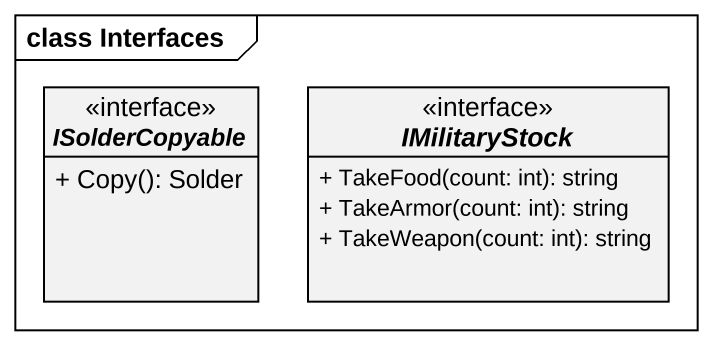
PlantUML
@startuml
mainframe class Interfaces
hide circle
hide empty members
skinparam classAttributeIconSize 0
interface ISolderCopyable {
  + Copy(): Solder
}
interface IMilitaryStock {
  + TakeFood(count: int): string
  + TakeArmor(count: int): string
  + TakeWeapon(count: int): string
}
@enduml
